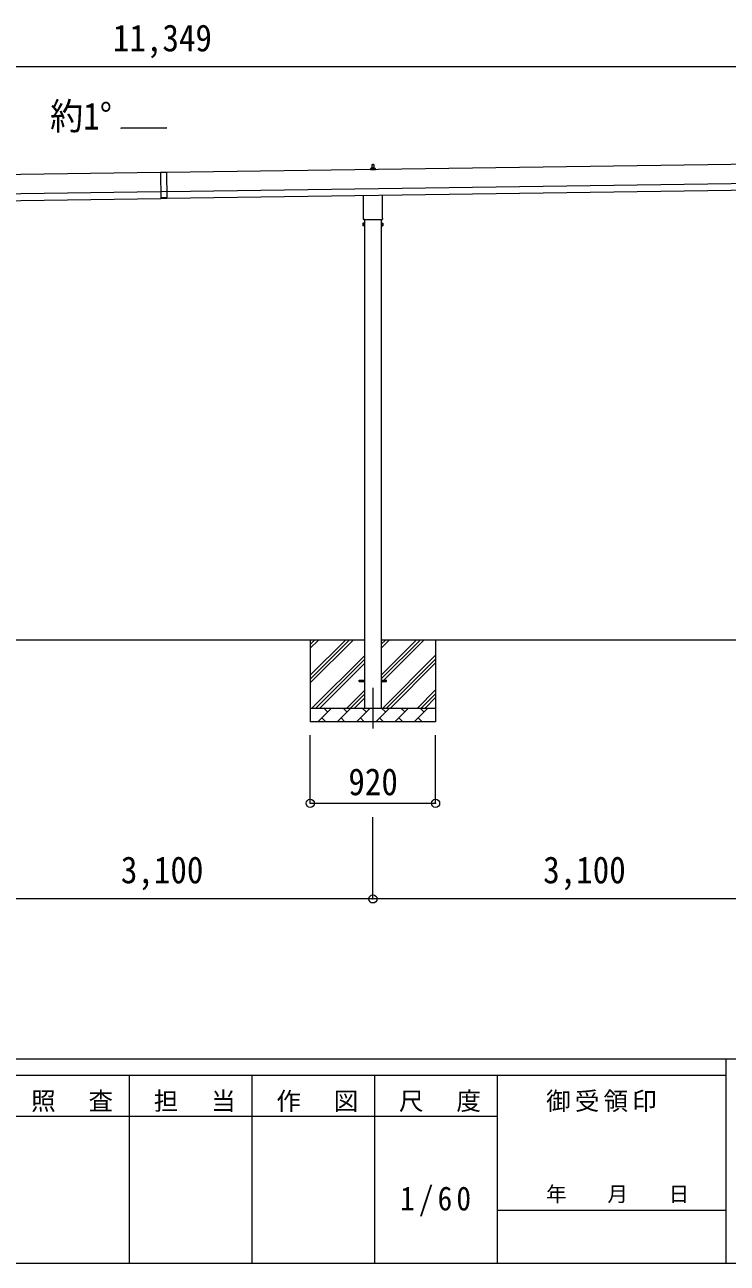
# Model space of a CAD drawing. Units: millimetres at full size, sheet at 1:60. Extents: x -16864 to 16864, y -11640 to 11640.
# Drawn here: x 5535 to 10692, y -11640 to -2546 of the extents above; entities that cross this region are included whole.
import ezdxf
from ezdxf.enums import TextEntityAlignment as Align

# ---------------------------------------------------------------- set-up
doc = ezdxf.new("R2010")
doc.units = ezdxf.units.MM
doc.header["$LTSCALE"] = 60
doc.header["$PDMODE"] = 32
doc.header["$PDSIZE"] = 60
doc.linetypes.add('CHAIN1', pattern=[8, 5, -1, 1, -1])
for name, color, linetype, lineweight in [('0-1_Defpoints', 7, 'CHAIN1', 9), ('0-2_TEXT1', 4, 'Continuous', 9), ('0-3_SHAPE', 7, 'Continuous', 9), ('0-7_PARTS2', 7, 'Continuous', 9), ('0-8_TABLE1', 6, 'Continuous', 9), ('F-0', 7, 'Continuous', 9)]:
    doc.layers.add(name, color=color, linetype=linetype, lineweight=lineweight)
doc.styles.add('ＭＳ ゴシック', font='')
doc.styles.get('ＭＳ ゴシック').set_extended_font_data('MS Gothic')

msp = doc.modelspace()

# ---------------------------------------------------------------- linework, layer by layer
at = {"layer": '0-1_Defpoints'}
msp.add_line((8090.83, -7413.9), (8090.83, -7762.9), dxfattribs=at)
at = {"layer": '0-2_TEXT1'}
for p, q in [((6578.74, -3303.07), (6242.74, -3307.87)), ((6530.9, -3631.21), (900.44, -3711.64)), ((6530.89, -3630.21), (6575.88, -3629.56)), ((6530.89, -3630.21), (6533.64, -3822.69)), ((6575.9, -3630.56), (6530.9, -3631.21)), ((6575.88, -3629.56), (6578.63, -3822.04)), ((12181.52, -3550.48), (6575.9, -3630.56)), ((8072.89, -3611.57), (8072.89, -3603.86)), ((8109.39, -3611.57), (8072.89, -3611.57)), ((8073.27, -3603.07), (8109.01, -3603.07)), ((8073.65, -3602.88), (8080.38, -3601.26)), ((8080.76, -3601.07), (8101.52, -3601.07)), ((8081.14, -3600.28), (8081.14, -3596.07)), ((8082.14, -3596.07), (8100.14, -3596.07)), ((8085.14, -3596.07), (8085.87, -3572.55)), ((8086.87, -3571.57), (8095.41, -3571.57)), ((8096.41, -3572.55), (8097.14, -3596.07)), ((8101.14, -3600.28), (8101.14, -3596.07)), ((8108.63, -3602.88), (8101.9, -3601.26)), ((8109.39, -3611.57), (8109.39, -3603.86)), ((6577.9, -3770.55), (12183.52, -3690.47)), ((902.44, -3851.63), (6532.9, -3771.19)), ((6577.91, -3771.55), (6532.92, -3772.19)), ((6578.56, -3817.04), (6533.57, -3817.69)), ((6578.61, -3820.54), (12184.23, -3740.46)), ((8022.53, -3965.56), (8022.53, -3799.92)), ((8159.13, -3797.96), (8159.13, -3965.56)), ((903.15, -3901.62), (6533.62, -3821.19)), ((6578.63, -3822.04), (6533.64, -3822.69)), ((8020.83, -3974.33), (8020.83, -3968.83)), ((8158.77, -3977.83), (8022.9, -3977.83)), ((8028.33, -3977.83), (8028.33, -7563.9)), ((8153.33, -7563.9), (8153.33, -3977.83)), ((8160.83, -3968.83), (8160.83, -3974.33)), ((8016.83, -4003.83), (8017.59, -4002.51)), ((8016.83, -4003.83), (8016.83, -4020.83)), ((8016.83, -4020.83), (8017.59, -4022.14)), ((8023.83, -4007.42), (8017.59, -4007.42)), ((8023.83, -4017.24), (8017.59, -4017.24)), ((8023.83, -4022.14), (8017.59, -4022.14)), ((8026.33, -4021.53), (8023.83, -4021.53)), ((8155.33, -4021.53), (8157.83, -4021.53)), ((8157.83, -4007.42), (8164.07, -4007.42)), ((8157.83, -4017.24), (8164.07, -4017.24)), ((8157.83, -4022.14), (8164.07, -4022.14)), ((8164.83, -4003.83), (8164.07, -4002.51)), ((8164.83, -4020.83), (8164.07, -4022.14)), ((8164.83, -4003.83), (8164.83, -4020.83)), ((7990.83, -7359.4), (8028.33, -7359.4)), ((7990.83, -7368.4), (7990.83, -7359.4)), ((7990.83, -7359.4), (8028.33, -7359.4)), ((7990.83, -7368.4), (7990.83, -7359.4)), ((8153.33, -7359.4), (8190.83, -7359.4)), ((8153.33, -7359.4), (8190.83, -7359.4)), ((8190.83, -7368.4), (8190.83, -7359.4)), ((8190.83, -7368.4), (8190.83, -7359.4)), ((7990.83, -7368.4), (8028.33, -7368.4)), ((7990.83, -7368.4), (8028.33, -7368.4)), ((8153.33, -7368.4), (8190.83, -7368.4)), ((8153.33, -7368.4), (8190.83, -7368.4))]:
    msp.add_line(p, q, dxfattribs=at)
for points in [[(8023.83, -4022.14), (8023.83, -4002.51), (8017.59, -4002.51)], [(8023.83, -4021.53), (8023.83, -4003.13), (8026.33, -4003.13)], [(8157.83, -4021.53), (8157.83, -4003.13), (8155.33, -4003.13)], [(8157.83, -4022.14), (8157.83, -4002.51), (8164.07, -4002.51)]]:
    msp.add_lwpolyline(points, dxfattribs=at)
for points in [[(8026.33, -4022.83), (8026.33, -4001.83), (8028.33, -4001.83), (8028.33, -4022.83)], [(8155.33, -4022.83), (8155.33, -4001.83), (8153.33, -4001.83), (8153.33, -4022.83)]]:
    msp.add_lwpolyline(points, close=True, dxfattribs=at)
for centre, radius, start, end in [((8073.89, -3603.86), 1, 103.62699, 180), ((8080.14, -3600.28), 1, 283.62699, 0), ((8085.23, -3596.7), 4.13, 90, 171.17633), ((8082.14, -3597.07), 1, 90, 180), ((8086.87, -3572.57), 1, 90, 178.60509), ((8094.47, -3596.07), 4.83, 133.60282, 180), ((8087.81, -3596.07), 4.83, 0, 46.39718), ((8095.41, -3572.57), 1, 1.39491, 90), ((8097.05, -3596.7), 4.13, 8.82367, 90), ((8100.14, -3597.07), 1, 0, 90), ((8102.14, -3600.28), 1, 180, 256.37301), ((8108.39, -3603.86), 1, 0, 76.37301), ((8024.83, -3968.83), 4, 125.09963, 180), ((8024.83, -3974.33), 4, 180, 194.47751), ((8024.83, -3974.33), 4, 194.47751, 241.04498), ((8156.83, -3974.33), 4, 298.95502, 345.52249), ((8156.83, -3968.83), 4, 0, 54.90037), ((8156.83, -3974.33), 4, 345.52249, 0), ((8033.07, -4012.33), 16.24, 162.41205, 197.58795), ((8021.18, -4004.97), 4.34, 145.61575, 214.38425), ((8021.18, -4019.69), 4.34, 145.61575, 214.38425), ((8148.59, -4012.33), 16.24, 342.41205, 17.58795), ((8160.49, -4004.97), 4.34, 325.61575, 34.38425), ((8160.49, -4019.69), 4.34, 325.61575, 34.38425)]:
    msp.add_arc(centre, radius, start, end, dxfattribs=at)
at = {"layer": '0-3_SHAPE'}
for p, q in [((8028.33, -7063.9), (5053.33, -7063.9)), ((7630.83, -7063.9), (7630.83, -7663.9)), ((7630.83, -7096.11), (7663.04, -7063.9)), ((7630.83, -7322.38), (7889.32, -7063.9)), ((7630.83, -7350.67), (7917.6, -7063.9)), ((7630.83, -7378.95), (7945.88, -7063.9)), ((7630.83, -7124.39), (7691.33, -7063.9)), ((7630.83, -7067.82), (7634.76, -7063.9)), ((11128.33, -7063.9), (8153.33, -7063.9)), ((8153.33, -7092.72), (8182.16, -7063.9)), ((8153.33, -7121.01), (8210.44, -7063.9)), ((8153.33, -7375.57), (8465, -7063.9)), ((8153.33, -7319), (8408.43, -7063.9)), ((8153.33, -7347.28), (8436.72, -7063.9)), ((8550.83, -7063.9), (8550.83, -7663.9)), ((7645.83, -7561.94), (8028.33, -7179.44)), ((8162.99, -7563.9), (8550.83, -7176.06)), ((7672.16, -7563.9), (8028.33, -7207.72)), ((7700.44, -7563.9), (8028.33, -7236.01)), ((8191.27, -7563.9), (8550.83, -7204.34)), ((8219.56, -7563.9), (8550.83, -7232.63)), ((7898.43, -7563.9), (8028.33, -7434)), ((8417.55, -7563.9), (8550.83, -7430.62)), ((7926.72, -7563.9), (8028.33, -7462.28)), ((7955, -7563.9), (8028.33, -7490.57)), ((8445.83, -7563.9), (8550.83, -7458.9)), ((8474.12, -7563.9), (8550.83, -7487.18)), ((7630.83, -7563.9), (8550.83, -7563.9)), ((7687.28, -7663.9), (7787.28, -7563.9)), ((7715.83, -7635.35), (7744.39, -7663.9)), ((7758.73, -7592.45), (7730.17, -7563.9)), ((7828.7, -7663.9), (7928.7, -7563.9)), ((7857.25, -7635.35), (7885.81, -7663.9)), ((7900.15, -7592.45), (7871.59, -7563.9)), ((7970.12, -7663.9), (8070.12, -7563.9)), ((7998.68, -7635.35), (8027.23, -7663.9)), ((8041.57, -7592.45), (8013.02, -7563.9)), ((8111.54, -7663.9), (8211.54, -7563.9)), ((8140.1, -7635.35), (8168.65, -7663.9)), ((8182.99, -7592.45), (8154.44, -7563.9)), ((8252.97, -7663.9), (8352.97, -7563.9)), ((8281.52, -7635.35), (8310.07, -7663.9)), ((8324.41, -7592.45), (8295.86, -7563.9)), ((8394.39, -7663.9), (8494.39, -7563.9)), ((8422.94, -7635.35), (8451.49, -7663.9)), ((8465.83, -7592.45), (8437.28, -7563.9)), ((8550.83, -7663.9), (7630.83, -7663.9))]:
    msp.add_line(p, q, dxfattribs=at)
at = {"layer": '0-7_PARTS2', "color": 4}
for p, q in [((6242.74, -3307.87), (6242.74, -3303.07)), ((6242.74, -3303.07), (6578.74, -3303.07))]:
    msp.add_line(p, q, dxfattribs=at)
at = {"layer": '0-8_TABLE1'}
for p, q in [((12216.83, -2856.26), (867.83, -2856.26)), ((7630.83, -8262.9), (7630.83, -7762.9)), ((8550.83, -8262.9), (8550.83, -7762.9)), ((7630.83, -8262.9), (8550.83, -8262.9)), ((8090.83, -8964.9), (8090.83, -8364.9)), ((8090.83, -8964.9), (4990.83, -8964.9)), ((11190.83, -8964.9), (8090.83, -8964.9))]:
    msp.add_line(p, q, dxfattribs=at)
for p in [(7630.83, -8262.9), (8550.83, -8262.9), (8090.83, -8964.9)]:
    msp.add_point(p, dxfattribs=at)
at = {"layer": 'F-0', "color": 5, "lineweight": 5}
for p, q in [((-16864.12, -10140), (16015.88, -10140)), ((10682.37, -10140), (10682.37, -11640)), ((-16864.12, -10260), (10682.37, -10260)), ((6302.37, -10260), (6302.37, -11640)), ((7202.37, -10260), (7202.37, -11640)), ((8102.36, -10260), (8102.36, -11640)), ((9002.37, -10260), (9002.37, -11640)), ((5402.37, -10560), (9002.37, -10560)), ((9002.37, -11250), (10682.37, -11250)), ((-16864.12, -11640), (16015.88, -11640))]:
    msp.add_line(p, q, dxfattribs=at)

# ---------------------------------------------------------------- texts
at = {"layer": '0-7_PARTS2', "style": 'ＭＳ ゴシック', "width": 0.9}
msp.add_text('約1°', height=197.9, dxfattribs=at).set_placement((5721.65, -3375.62), align=Align.BOTTOM_LEFT)
at = {"layer": '0-8_TABLE1', "color": 7, "style": 'ＭＳ ゴシック', "width": 0.9}
for s, p in [('11,349', (6182.33, -2801.26)), ('920', (7910.83, -8262.9)), ('3,100', (6240.83, -8909.9)), ('3,100', (9340.83, -8909.9))]:
    msp.add_text(s, height=197.9, dxfattribs=at).set_placement(p, align=Align.BOTTOM_LEFT)
at = {"layer": 'F-0', "style": 'ＭＳ ゴシック'}
msp.add_text('年\u3000\u3000月\u3000\u3000日', height=110, dxfattribs=at).set_placement((9362.37, -11220), align=Align.BOTTOM_LEFT)
at = {"layer": 'F-0', "attachment_point": 7, "style": 'ＭＳ ゴシック'}
for s, insert, char_height in [('\\T1.17;照\u3000査', (5582.37, -10530), 132), ('\\T1.17;担\u3000当', (6482.37, -10530), 132), ('\\T1.17;作\u3000図', (7382.37, -10530), 132), ('\\T1.17;尺\u3000度', (8282.37, -10530), 132), ('\\T1.17;御受領印', (9362.37, -10530), 132), ('\\T1.28;\\W0.9;1/60', (8289.87, -11295), 176)]:
    msp.add_mtext(s, dxfattribs=dict(at, insert=insert, char_height=char_height))

doc.saveas('drawing.dxf')
